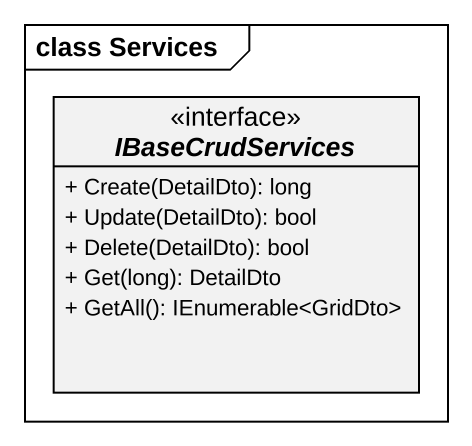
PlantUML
@startuml
mainframe class Services
hide circle
hide empty members
skinparam classAttributeIconSize 0
interface IBaseCrudServices {
  + Create(DetailDto): long
  + Update(DetailDto): bool
  + Delete(DetailDto): bool
  + Get(long): DetailDto
  + GetAll(): IEnumerable<GridDto>
}
@enduml
